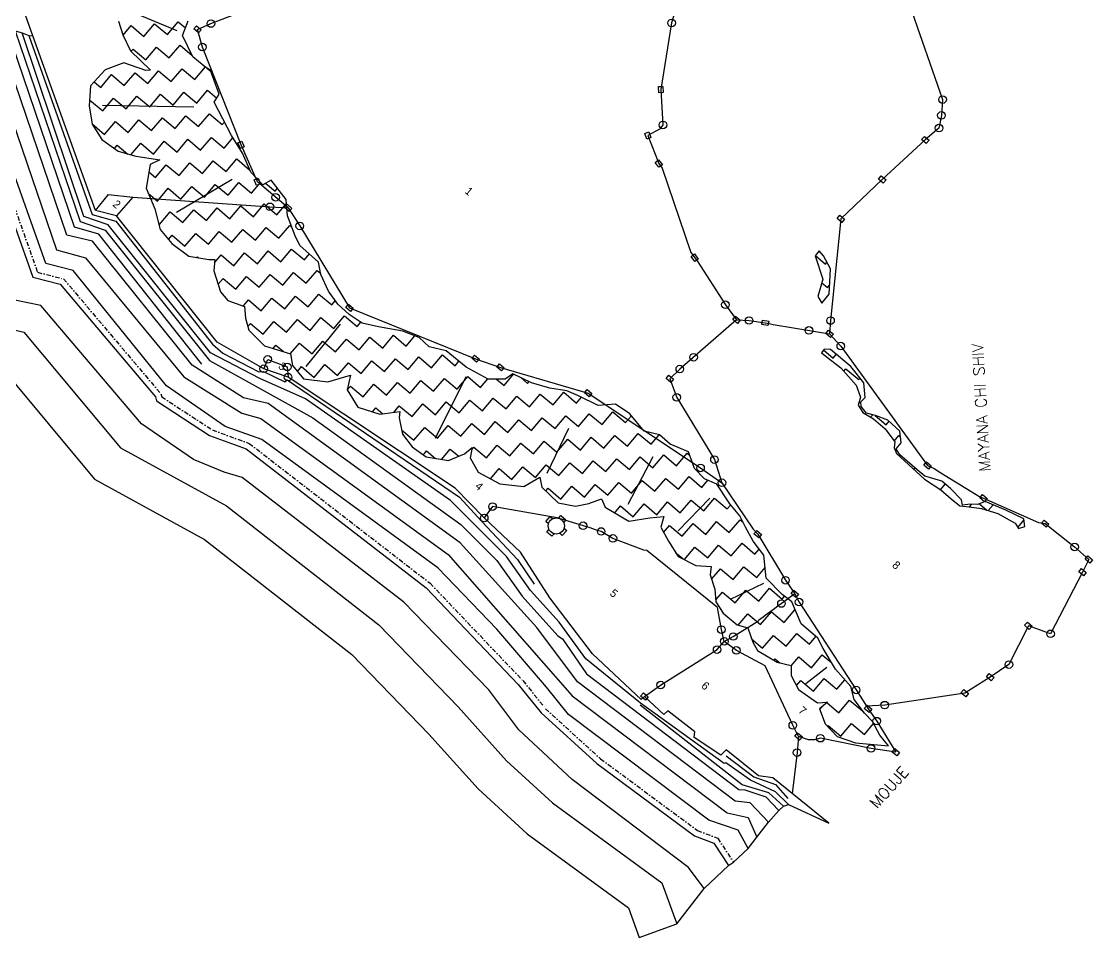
# Model space of a CAD drawing. Header units: metres. Extents: x 343167 to 344976, y 1761516 to 1763297.
# Drawn here: x 343777 to 344976, y 1761516 to 1762542 of the extents above; entities that cross this region are included whole.
import ezdxf

# ---------------------------------------------------------------- set-up
doc = ezdxf.new("R2010")
doc.units = ezdxf.units.M
doc.header["$MEASUREMENT"] = 0
doc.linetypes.add('DASHDOT', pattern=[1, 0.5, -0.25, 0, -0.25])
for name, color, linetype in [('LINE_WATER', 4, 'Continuous'), ('OFF', 1, 'Continuous'), ('OTHERS', 1, 'Continuous'), ('POLY_HATCH', 12, 'Continuous'), ('POLY_PARCEL', 6, 'Continuous'), ('POLY_WATER', 4, 'Continuous'), ('SYM_ARROW', 1, 'Continuous'), ('TEXT_MAPOUT', 7, 'Continuous'), ('TEXT_PARCEL', 7, 'Continuous'), ('V_BOUND_LINE', 7, 'Continuous'), ('V_BOUND_STREAM_LINE', 7, 'DASHDOT')]:
    doc.layers.add(name, color=color, linetype=linetype)
doc.styles.get("Standard").update_dxf_attribs({"font": 'simplex.shx'})
doc.styles.add('TEXT_MAP', font='')
doc.styles.get('TEXT_MAP').set_extended_font_data('Kruti Dev 050')

msp = doc.modelspace()

# ---------------------------------------------------------------- linework, layer by layer
for points in [[(343973.3, 1762536.8), (343978.6, 1762532.3), (343975.5, 1762528.7), (343970.2, 1762533.1)], [(344495.3, 1762468.9), (344495.7, 1762461.9), (344490.9, 1762461.7), (344490.5, 1762468.6)], [(344479.4, 1762418), (344481.9, 1762411.6), (344477.4, 1762409.8), (344474.9, 1762416.3)], [(344787.9, 1762412.9), (344793.2, 1762408.5), (344790.1, 1762404.8), (344784.8, 1762409.3)], [(344024, 1762407.6), (344026.8, 1762401.3), (344022.4, 1762399.3), (344019.6, 1762405.7)], [(344490.5, 1762386.7), (344494.7, 1762381.1), (344490.8, 1762378.3), (344486.7, 1762383.8)], [(344042.2, 1762366.2), (344044.9, 1762359.9), (344040.6, 1762357.9), (344037.8, 1762364.3)], [(344739.7, 1762368.7), (344745, 1762364.2), (344741.9, 1762360.6), (344736.6, 1762365.1)], [(344074.8, 1762336.9), (344080.1, 1762332.4), (344077, 1762328.7), (344071.7, 1762333.2)], [(344693.3, 1762324.7), (344698.6, 1762320.2), (344695.5, 1762316.6), (344690.2, 1762321.1)], [(344530.8, 1762281.4), (344534.8, 1762275.7), (344530.9, 1762273), (344526.9, 1762278.6)], [(344143.5, 1762225.1), (344148.8, 1762220.6), (344145.7, 1762216.9), (344140.4, 1762221.4)], [(344576.6, 1762211.7), (344581.9, 1762207.2), (344578.8, 1762203.6), (344573.5, 1762208)], [(344606.9, 1762207.2), (344613.7, 1762206), (344612.9, 1762201.3), (344606, 1762202.5)], [(344680.8, 1762196), (344686.1, 1762191.5), (344683, 1762187.9), (344677.7, 1762192.3)], [(344284.6, 1762168.2), (344289.9, 1762163.7), (344286.8, 1762160.1), (344281.5, 1762164.6)], [(344312.4, 1762158.5), (344317.7, 1762154), (344314.6, 1762150.4), (344309.3, 1762154.8)], [(344502, 1762145.8), (344507.3, 1762141.3), (344504.2, 1762137.6), (344498.9, 1762142.1)], [(344410.6, 1762129.7), (344415.9, 1762125.2), (344412.8, 1762121.5), (344407.5, 1762126)], [(344790.5, 1762048.7), (344795.7, 1762044.2), (344792.6, 1762040.5), (344787.4, 1762045)], [(344853, 1762012.2), (344858.3, 1762007.7), (344855.2, 1762004.1), (344849.9, 1762008.5)], [(344922.1, 1761983.6), (344927.4, 1761979.1), (344924.3, 1761975.5), (344919, 1761980)], [(344600.3, 1761971.8), (344605.6, 1761967.4), (344602.5, 1761963.7), (344597.2, 1761968.2)], [(344970.9, 1761943.6), (344976.2, 1761939.1), (344973.1, 1761935.5), (344967.8, 1761939.9)], [(344963.9, 1761929.5), (344969.1, 1761925), (344966, 1761921.3), (344960.8, 1761925.8)], [(344641.8, 1761905.2), (344647.1, 1761900.7), (344644, 1761897), (344638.7, 1761901.5)], [(344903.2, 1761869.5), (344908.5, 1761865), (344905.4, 1761861.3), (344900.1, 1761865.8)], [(344860.6, 1761811.9), (344865.9, 1761807.4), (344862.8, 1761803.7), (344857.5, 1761808.2)], [(344473.5, 1761790.2), (344478.8, 1761785.8), (344475.7, 1761782.1), (344470.4, 1761786.6)], [(344832, 1761793.9), (344837.3, 1761789.5), (344834.2, 1761785.8), (344828.9, 1761790.3)], [(344723.8, 1761776.5), (344729.1, 1761772), (344726, 1761768.4), (344720.7, 1761772.8)], [(344646.1, 1761745.4), (344651.4, 1761740.9), (344648.3, 1761737.2), (344643, 1761741.7)], [(344754.8, 1761727.8), (344760.1, 1761723.4), (344757, 1761719.7), (344751.7, 1761724.2)]]:
    msp.add_lwpolyline(points, close=True)
for points in [[(344367.3, 1761979.4), (344364.4, 1761981.9), (344369.2, 1761987.6), (344372.1, 1761985.1)], [(344378.4, 1761985.7), (344380.9, 1761988.6), (344386.6, 1761983.7), (344384.1, 1761980.8)], [(344373.5, 1761968.3), (344371, 1761965.4), (344365.3, 1761970.2), (344367.8, 1761973.1)], [(344384.6, 1761974.5), (344387.6, 1761972), (344382.7, 1761966.3), (344379.8, 1761968.8)]]:
    msp.add_lwpolyline(points)
for centre, radius in [((343989.5, 1762539.2), 4.24), ((344505, 1762539.8), 4.24), ((343979.9, 1762512.9), 4.24), ((344808.3, 1762454.1), 4.24), ((344807, 1762436.4), 4.24), ((344495.4, 1762425.7), 4.24), ((344804.3, 1762422.2), 4.24), ((344061.8, 1762344.8), 4.24), ((344055.5, 1762334.1), 4.24), ((344088.9, 1762312.7), 4.24), ((344565.2, 1762224.5), 4.24), ((344591.8, 1762206.9), 4.24), ((344682.9, 1762206.8), 4.24), ((344658.8, 1762195.8), 4.24), ((344694.4, 1762178.3), 4.24), ((344053, 1762163.4), 4.24), ((344529.6, 1762165.8), 4.24), ((344048.6, 1762152.9), 4.24), ((344074.9, 1762155), 4.24), ((344514.2, 1762152.5), 4.24), ((344075.8, 1762143.5), 4.24), ((344510.8, 1762120.8), 4.24), ((344553, 1762051.2), 4.24), ((344537.4, 1762041.9), 4.24), ((344561.4, 1762025.4), 4.24), ((344304.6, 1761998.6), 4.24), ((344295.3, 1761985.9), 4.24), ((344376, 1761977), 9.03), ((344405.9, 1761977.2), 4.24), ((344426.2, 1761970.8), 4.24), ((344439.4, 1761963.1), 4.24), ((344956.1, 1761953.5), 4.24), ((344632.5, 1761916.2), 4.24), ((344628, 1761890.2), 4.24), ((344647.7, 1761891.8), 4.24), ((344560.7, 1761861), 4.24), ((344564, 1761847.8), 4.24), ((344574.1, 1761853.3), 4.24), ((344929.2, 1761856.3), 4.24), ((344556, 1761838.7), 4.24), ((344577.6, 1761837.7), 4.24), ((344882.6, 1761821.9), 4.24), ((344492.7, 1761799), 4.24), ((344711.6, 1761793.5), 4.24), ((344743.5, 1761776.5), 4.24), ((344640.7, 1761753.9), 4.24), ((344734.6, 1761758.6), 4.24), ((344671.5, 1761739.5), 4.24), ((344728.3, 1761728), 4.24), ((344645.4, 1761723.4), 4.24)]:
    msp.add_circle(centre, radius)
at = {"layer": 'LINE_WATER'}
for p, q in [((343828, 1762302.5), (343748.4, 1762536.4)), ((343836.7, 1762311.5), (343760.9, 1762534)), ((343770.4, 1762530.9), (343843.1, 1762317.7)), ((343847.3, 1762323.3), (343778.2, 1762528.7)), ((343785.7, 1762525.8), (343856.4, 1762325.5)), ((343736.5, 1762520.2), (343816.6, 1762286.1)), ((343804.6, 1762270.6), (343720.7, 1762506.6)), ((343706.8, 1762489.9), (343790.3, 1762255.2)), ((343843.1, 1762317.7), (343871.2, 1762308.1)), ((343874.4, 1762314), (343847.3, 1762323.3)), ((343856.4, 1762325.5), (343883, 1762317.9)), ((343883, 1762317.9), (343991.2, 1762180.5)), ((343863.9, 1762303.6), (343836.7, 1762311.5)), ((343871.2, 1762308.1), (343987.8, 1762162.1)), ((343988.9, 1762170.9), (343874.4, 1762314)), ((343856.8, 1762295.5), (343828, 1762302.5)), ((343968.4, 1762156.8), (343856.8, 1762295.5)), ((343979.4, 1762158), (343863.9, 1762303.6)), ((343816.6, 1762286.1), (343849, 1762277.2)), ((343835.4, 1762262.9), (343804.6, 1762270.6)), ((343849, 1762277.2), (343959.2, 1762143.9)), ((343939.7, 1762133.8), (343835.4, 1762262.9)), ((343790.3, 1762255.2), (343820.8, 1762247.4)), ((343820.8, 1762247.4), (343927.3, 1762121.5)), ((343799.1, 1762223.6), (343769.9, 1762229.7)), ((343911.8, 1762091.3), (343799.1, 1762223.6)), ((343991.2, 1762180.5), (344002.8, 1762170.2)), ((343987.8, 1762162.1), (344103.4, 1762098.1)), ((344044.3, 1762142.1), (343988.9, 1762170.9)), ((344002.8, 1762170.2), (344043.1, 1762149.4)), ((344025.9, 1762120.5), (343968.4, 1762156.8)), ((344043.1, 1762149.4), (344048.3, 1762149.8)), ((344048.3, 1762149.8), (344072, 1762138.2)), ((343959.2, 1762143.9), (344024.1, 1762103.2)), ((344095.4, 1762119.2), (344044.3, 1762142.1)), ((344072, 1762138.2), (344074.9, 1762140.6)), ((344074.9, 1762140.6), (344267.5, 1762009.1)), ((344005.3, 1762088.4), (343939.7, 1762133.8)), ((343927.3, 1762121.5), (343928.6, 1762117.1)), ((343928.6, 1762117.1), (343988, 1762078.3)), ((344053.5, 1762114.2), (344025.9, 1762120.5)), ((344268.5, 1761958.2), (344053.5, 1762114.2)), ((344257.4, 1762005.6), (344095.4, 1762119.2)), ((344024.1, 1762103.2), (344045.4, 1762097.2)), ((343969.9, 1762051.5), (343911.8, 1762091.3)), ((344045.4, 1762097.2), (344255, 1761945)), ((344103.4, 1762098.1), (344269, 1761978.7)), ((343988, 1762078.3), (344029, 1762063.4)), ((344046.4, 1762073.8), (344005.3, 1762088.4)), ((344243.3, 1761930.3), (344046.4, 1762073.8)), ((344029, 1762063.4), (344230.4, 1761907.8)), ((344004.1, 1762037.3), (343969.9, 1762051.5)), ((344024.3, 1762031.2), (344004.1, 1762037.3)), ((344205.2, 1761891.7), (344024.3, 1762031.2)), ((344320.3, 1761943), (344257.4, 1762005.6)), ((344267.5, 1762009.1), (344292.6, 1761981.9)), ((344292.6, 1761981.9), (344332.5, 1761939.3)), ((344269, 1761978.7), (344309.6, 1761938.3)), ((344354.3, 1761863.3), (344268.5, 1761958.2)), ((344255, 1761945), (344393.8, 1761787)), ((344309.6, 1761938.3), (344337.9, 1761898.4)), ((344347.3, 1761904.7), (344320.3, 1761943)), ((344332.5, 1761939.3), (344351.4, 1761911.7)), ((344309.5, 1761861.5), (344243.3, 1761930.3)), ((344230.4, 1761907.8), (344333.4, 1761799.4)), ((344337.9, 1761898.4), (344377.7, 1761854.1)), ((344379.1, 1761869.5), (344347.3, 1761904.7)), ((344300.4, 1761793.5), (344205.2, 1761891.7)), ((344365.1, 1761796.6), (344309.5, 1761861.5)), ((344399.8, 1761802.7), (344354.3, 1761863.3)), ((344408.9, 1761828.4), (344379.1, 1761869.5)), ((344377.7, 1761854.1), (344383, 1761850.7)), ((344383, 1761850.7), (344409.8, 1761811.5)), ((344470.2, 1761778.6), (344408.9, 1761828.4)), ((344576.2, 1761668.9), (344399.8, 1761802.7)), ((344409.8, 1761811.5), (344580.3, 1761682)), ((344334.1, 1761748.8), (344300.4, 1761793.5)), ((344333.4, 1761799.4), (344359.1, 1761767.8)), ((344389.5, 1761765.9), (344365.1, 1761796.6)), ((344393.8, 1761787), (344567.3, 1761656)), ((344564, 1761711.2), (344470.2, 1761778.6)), ((344359.1, 1761767.8), (344421.3, 1761711.2)), ((344546.7, 1761647.8), (344389.5, 1761765.9)), ((344583.9, 1761687.3), (344469.8, 1761776.3)), ((344393.8, 1761693.4), (344334.1, 1761748.8)), ((344566.1, 1761719.7), (344597.1, 1761696.3)), ((344421.3, 1761711.2), (344530.7, 1761630.3)), ((344565.8, 1761712), (344564, 1761711.2)), ((344593.3, 1761692.5), (344565.8, 1761712)), ((344523.9, 1761594.8), (344393.8, 1761693.4)), ((344597.1, 1761696.3), (344621.3, 1761687.6)), ((344580.3, 1761682), (344587, 1761681.9)), ((344613.8, 1761678.5), (344583.9, 1761687.3)), ((344587, 1761681.9), (344610.6, 1761674)), ((344621.2, 1761679.3), (344593.3, 1761692.5)), ((344621.3, 1761687.6), (344635.2, 1761672)), ((344610.6, 1761674), (344625, 1761658.5)), ((344630.3, 1761663.4), (344613.8, 1761678.5)), ((344635.7, 1761665.3), (344621.2, 1761679.3)), ((344592.8, 1761667.1), (344576.2, 1761668.9)), ((344613.3, 1761645.7), (344592.8, 1761667.1)), ((344579.5, 1761636.6), (344546.7, 1761647.8)), ((344567.3, 1761656), (344590.6, 1761650.6)), ((344590.6, 1761650.6), (344600.6, 1761628.6)), ((344590.7, 1761616), (344579.5, 1761636.6)), ((344530.7, 1761630.3), (344552.2, 1761621.9)), ((344552.2, 1761621.9), (344568.8, 1761597.1)), ((344541.6, 1761571.4), (344523.9, 1761594.8))]:
    msp.add_line(p, q, dxfattribs=at)
at = {"layer": 'OFF'}
for p, q in [((343785.7, 1762525.8), (343790.3, 1762525.4)), ((344613.3, 1761645.7), (344625, 1761658.5)), ((344625, 1761658.5), (344630.3, 1761663.4)), ((344630.3, 1761663.4), (344635.7, 1761665.3)), ((344635.7, 1761665.3), (344681, 1761644.4)), ((344600.6, 1761628.6), (344613.3, 1761645.7)), ((344590.7, 1761616), (344600.6, 1761628.6)), ((344574.4, 1761600.8), (344590.7, 1761616)), ((344568.8, 1761597.1), (344574.4, 1761600.8)), ((344541.6, 1761571.4), (344568.8, 1761597.1)), ((344510.8, 1761531.6), (344541.6, 1761571.4)), ((344468.8, 1761516.4), (344510.8, 1761531.6))]:
    msp.add_line(p, q, dxfattribs=at)
at = {"layer": 'OTHERS'}
for p, q in [((343755.3, 1762153.8), (343859.3, 1762029.2)), ((343859.3, 1762029.2), (343982.2, 1761962)), ((343982.2, 1761962), (344147.3, 1761833)), ((344147.3, 1761833), (344233.3, 1761744.1)), ((344233.3, 1761744.1), (344288.7, 1761682.7)), ((344288.7, 1761682.7), (344343.5, 1761632.5)), ((344343.5, 1761632.5), (344456.8, 1761549.7)), ((344456.8, 1761549.7), (344468.8, 1761516.4))]:
    msp.add_line(p, q, dxfattribs=at)
at = {"layer": 'POLY_HATCH'}
for p, q in [((343886.1, 1762541.9), (343890.9, 1762526.4)), ((343957.6, 1762525.9), (343963.9, 1762542.2)), ((343890.9, 1762526.4), (343899.6, 1762508.8)), ((343969.3, 1762501.8), (343957.6, 1762525.9)), ((343899.6, 1762508.8), (343921.8, 1762487.1)), ((343981.9, 1762491.6), (343969.3, 1762501.8)), ((343871.2, 1762487.5), (343854.8, 1762469.3)), ((343892, 1762495.4), (343871.2, 1762487.5)), ((343916.7, 1762486.7), (343892, 1762495.4)), ((343921.8, 1762487.1), (343916.7, 1762486.7)), ((343989, 1762486.6), (343981.9, 1762491.6)), ((343998.8, 1762460.3), (343989, 1762486.6)), ((343854.8, 1762469.3), (343853.1, 1762447.2)), ((343993, 1762451.2), (343998.8, 1762460.3)), ((344012.4, 1762413.9), (343993, 1762451.2)), ((343853.1, 1762447.2), (343856.4, 1762426.5)), ((343856.4, 1762426.5), (343867.5, 1762409.6)), ((344024.8, 1762394), (344012.4, 1762413.9)), ((343867.5, 1762409.6), (343885.5, 1762396.2)), ((343885.5, 1762396.2), (343905.3, 1762390.7)), ((343905.3, 1762390.7), (343932.2, 1762386.8)), ((344034.2, 1762372.8), (344024.8, 1762394)), ((343921.4, 1762381.5), (343917, 1762355)), ((343932.2, 1762386.8), (343921.4, 1762381.5)), ((344047.7, 1762358.6), (344034.2, 1762372.8)), ((343917, 1762355), (343926.6, 1762331.8)), ((344057, 1762363.9), (344047.7, 1762358.6)), ((344073.6, 1762342.3), (344057, 1762363.9)), ((344075.1, 1762324), (344073.6, 1762342.3)), ((343926.6, 1762331.8), (343932.6, 1762308.8)), ((344083.6, 1762301.8), (344075.1, 1762324)), ((343932.6, 1762308.8), (343945.7, 1762293)), ((343945.7, 1762293), (343964.8, 1762278.7)), ((344088.8, 1762290.7), (344083.6, 1762301.8)), ((344109.8, 1762272), (344088.8, 1762290.7)), ((344670.3, 1762284.7), (344665.6, 1762279.3)), ((344675.1, 1762279.3), (344670.3, 1762284.7)), ((343964.8, 1762278.7), (343987, 1762275)), ((343987, 1762275), (343993.7, 1762275)), ((343993.7, 1762275), (343992.7, 1762262.3)), ((344112.4, 1762258.4), (344109.8, 1762272)), ((344665.6, 1762279.3), (344674.3, 1762253.2)), ((344682.8, 1762264.8), (344675.1, 1762279.3)), ((343992.7, 1762262.3), (344000.3, 1762238.9)), ((344121.2, 1762239.8), (344112.4, 1762258.4)), ((344681.5, 1762236.4), (344682.8, 1762264.8)), ((344674.3, 1762253.2), (344668.7, 1762233.9)), ((344000.3, 1762238.9), (344008.2, 1762229.4)), ((344131.6, 1762225.3), (344121.2, 1762239.8)), ((344668.7, 1762233.9), (344673, 1762226.3)), ((344673, 1762226.3), (344681.5, 1762236.4)), ((344008.2, 1762229.4), (344027.2, 1762222.7)), ((344027.2, 1762222.7), (344028.3, 1762209.6)), ((344144.3, 1762213.5), (344131.6, 1762225.3)), ((344028.3, 1762209.6), (344032, 1762196.1)), ((344158.9, 1762204), (344144.3, 1762213.5)), ((344177.1, 1762199.9), (344158.9, 1762204)), ((344204.1, 1762195), (344177.1, 1762199.9)), ((344032, 1762196.1), (344049.3, 1762178.6)), ((344222.6, 1762187.8), (344204.1, 1762195)), ((344233.7, 1762177.5), (344222.6, 1762187.8)), ((344049.3, 1762178.6), (344078.6, 1762169.7)), ((344252.7, 1762172.8), (344233.7, 1762177.5)), ((344275.2, 1762154.7), (344252.7, 1762172.8)), ((344675.8, 1762174.7), (344672.8, 1762170.9)), ((344682.7, 1762174.5), (344675.8, 1762174.7)), ((344705.8, 1762155.6), (344682.7, 1762174.5)), ((344078.6, 1762169.7), (344080.9, 1762156.4)), ((344672.8, 1762170.9), (344694.5, 1762153.9)), ((344080.9, 1762156.4), (344092.9, 1762141.6)), ((344299.8, 1762141.4), (344275.2, 1762154.7)), ((344694.5, 1762153.9), (344711.5, 1762134.6)), ((344720, 1762137.2), (344705.8, 1762155.6)), ((344092.9, 1762141.6), (344120.3, 1762138.2)), ((344120.3, 1762138.2), (344145.7, 1762145.9)), ((344145.7, 1762145.9), (344142, 1762129.2)), ((344318.7, 1762141.4), (344299.8, 1762141.4)), ((344327.4, 1762147.3), (344318.7, 1762141.4)), ((344348.2, 1762137.2), (344327.4, 1762147.3)), ((344368.6, 1762131.2), (344348.2, 1762137.2)), ((344721.7, 1762120.9), (344720, 1762137.2)), ((344142, 1762129.2), (344153.8, 1762109.8)), ((344387.7, 1762128.2), (344368.6, 1762131.2)), ((344401, 1762122.6), (344387.7, 1762128.2)), ((344711.5, 1762134.6), (344716.4, 1762121.2)), ((344422.9, 1762111.7), (344401, 1762122.6)), ((344442.1, 1762113.3), (344422.9, 1762111.7)), ((344458.4, 1762102.3), (344442.1, 1762113.3)), ((344716.4, 1762121.2), (344713.7, 1762112.1)), ((344716.8, 1762115.9), (344721.7, 1762120.9)), ((344717.2, 1762110.5), (344716.8, 1762115.9)), ((344153.8, 1762109.8), (344178.5, 1762102.1)), ((344178.5, 1762102.1), (344200.7, 1762104.9)), ((344200.7, 1762104.9), (344200.3, 1762097.8)), ((344474.3, 1762083.2), (344458.4, 1762102.3)), ((344713.7, 1762112.1), (344719, 1762104.1)), ((344723.2, 1762103.3), (344717.2, 1762110.5)), ((344719, 1762104.1), (344731.1, 1762096.7)), ((344733.3, 1762100.6), (344723.2, 1762103.3)), ((344200.3, 1762097.8), (344203.8, 1762079.7)), ((344731.1, 1762096.7), (344743.9, 1762085.8)), ((344747.1, 1762095.2), (344733.3, 1762100.6)), ((344760.4, 1762083.2), (344747.1, 1762095.2)), ((344203.8, 1762079.7), (344214.7, 1762065.7)), ((344491.5, 1762079), (344474.3, 1762083.2)), ((344503.6, 1762068.7), (344491.5, 1762079)), ((344743.9, 1762085.8), (344754.8, 1762071)), ((344761.9, 1762069.9), (344760.4, 1762083.2)), ((344214.7, 1762065.7), (344230.5, 1762054.3)), ((344524, 1762059.9), (344503.6, 1762068.7)), ((344754.8, 1762071), (344754.2, 1762064.4)), ((344756.3, 1762063.3), (344761.9, 1762069.9)), ((344230.5, 1762054.3), (344255.4, 1762050.2)), ((344255.4, 1762050.2), (344273.1, 1762057.8)), ((344273.1, 1762057.8), (344281.7, 1762064.6)), ((344281.7, 1762064.6), (344279.6, 1762053.2)), ((344279.6, 1762053.2), (344288.6, 1762037.1)), ((344530.6, 1762041.1), (344524, 1762059.9)), ((344754.2, 1762064.4), (344756.6, 1762058.1)), ((344760.4, 1762056.4), (344756.3, 1762063.3)), ((344756.6, 1762058.1), (344788.2, 1762029.2)), ((344779.8, 1762039.9), (344760.4, 1762056.4)), ((344541.8, 1762029.7), (344530.6, 1762041.1)), ((344288.6, 1762037.1), (344312.7, 1762024.2)), ((344339.5, 1762021.3), (344357.6, 1762031.5)), ((344357.6, 1762031.5), (344359.9, 1762020.4)), ((344555.6, 1762023.7), (344541.8, 1762029.7)), ((344788.4, 1762032.6), (344779.8, 1762039.9)), ((344788.2, 1762029.2), (344806.5, 1762017.3)), ((344793.6, 1762031.1), (344788.4, 1762032.6)), ((344807.3, 1762027.2), (344793.6, 1762031.1)), ((344312.7, 1762024.2), (344339.5, 1762021.3)), ((344359.9, 1762020.4), (344378.2, 1762003)), ((344570.2, 1762001.9), (344555.6, 1762023.7)), ((344806.5, 1762017.3), (344818, 1762007.5)), ((344817.2, 1762018.8), (344807.3, 1762027.2)), ((344829.4, 1762006.4), (344817.2, 1762018.8)), ((344412.5, 1762002.3), (344426.4, 1762007.5)), ((344426.4, 1762007.5), (344430.7, 1761998.1)), ((344818, 1762007.5), (344827.5, 1761999.4)), ((344830.7, 1762000.4), (344829.4, 1762006.4)), ((344378.2, 1762003), (344397.4, 1761999)), ((344397.4, 1761999), (344412.5, 1762002.3)), ((344430.7, 1761998.1), (344457.1, 1761982.4)), ((344581.5, 1761988.5), (344570.2, 1762001.9)), ((344827.5, 1761999.4), (344838, 1761998.4)), ((344839.4, 1762001.5), (344830.7, 1762000.4)), ((344838, 1761998.4), (344851.9, 1761996.5)), ((344847.5, 1762001), (344839.4, 1762001.5)), ((344856, 1762004.4), (344847.5, 1762001)), ((344851.9, 1761996.5), (344870, 1761991)), ((344879.1, 1761994.8), (344856, 1762004.4)), ((344899.1, 1761984.9), (344879.1, 1761994.8)), ((344457.1, 1761982.4), (344480.8, 1761985.9)), ((344480.8, 1761985.9), (344496.5, 1761987.7)), ((344496.5, 1761987.7), (344492.9, 1761975.7)), ((344587.7, 1761975.7), (344581.5, 1761988.5)), ((344870, 1761991), (344889.4, 1761980.3)), ((344900.2, 1761976.2), (344899.1, 1761984.9)), ((344492.9, 1761975.7), (344501.4, 1761960)), ((344596.2, 1761960.1), (344587.7, 1761975.7)), ((344889.4, 1761980.3), (344893.3, 1761974.1)), ((344893.3, 1761974.1), (344900.2, 1761976.2)), ((344501.4, 1761960), (344512.5, 1761943)), ((344608.2, 1761944.2), (344596.2, 1761960.1)), ((344512.5, 1761943), (344532.2, 1761932.9)), ((344532.2, 1761932.9), (344549.2, 1761931.7)), ((344610.9, 1761918.4), (344608.2, 1761944.2)), ((344549.2, 1761931.7), (344548.1, 1761922.3)), ((344548.1, 1761922.3), (344553.5, 1761906.4)), ((344628.7, 1761900.4), (344610.9, 1761918.4)), ((344553.5, 1761906.4), (344554.7, 1761892.2)), ((344639.6, 1761892.1), (344628.7, 1761900.4)), ((344554.7, 1761892.2), (344562.9, 1761879.5)), ((344649.9, 1761867.4), (344639.6, 1761892.1)), ((344562.9, 1761879.5), (344578.3, 1761866.5)), ((344578.3, 1761866.5), (344590.4, 1761862.9)), ((344590.4, 1761862.9), (344595.8, 1761847)), ((344668.6, 1761851.6), (344649.9, 1761867.4)), ((344674.7, 1761839.8), (344668.6, 1761851.6)), ((344595.8, 1761847), (344601.2, 1761837.7)), ((344601.2, 1761837.7), (344623.2, 1761824.7)), ((344688.3, 1761816.9), (344674.7, 1761839.8)), ((344623.2, 1761824.7), (344638.8, 1761820.9)), ((344638.8, 1761820.9), (344638.8, 1761809.6)), ((344705.8, 1761797.4), (344688.3, 1761816.9)), ((344638.8, 1761809.6), (344647.2, 1761794)), ((344647.2, 1761794), (344668.4, 1761778.9)), ((344709.5, 1761782.9), (344705.8, 1761797.4)), ((344668.4, 1761778.9), (344679.6, 1761779.8)), ((344679.6, 1761779.8), (344670.5, 1761772.4)), ((344721.1, 1761767.5), (344709.5, 1761782.9)), ((344670.5, 1761772.4), (344677, 1761755.6)), ((344730, 1761758), (344721.1, 1761767.5)), ((344677, 1761755.6), (344690.5, 1761741.3)), ((344737.9, 1761742.8), (344730, 1761758)), ((344690.5, 1761741.3), (344711, 1761734.3)), ((344747.6, 1761730.9), (344737.9, 1761742.8)), ((344711, 1761734.3), (344747.6, 1761730.9))]:
    msp.add_line(p, q, dxfattribs=at)
at = {"layer": 'POLY_HATCH', "linetype": 'Continuous'}
for p, q in [((343891.1, 1762526.2), (343900.1, 1762536.9)), ((343900.1, 1762536.9), (343914.4, 1762524.8)), ((343914.4, 1762524.8), (343926.4, 1762539)), ((343926.4, 1762539), (343940.7, 1762527)), ((343940.7, 1762527), (343952.8, 1762541.2)), ((343952.8, 1762541.2), (343960.9, 1762534.3)), ((343900.2, 1762508.1), (343902.3, 1762510.6)), ((343902.3, 1762510.6), (343916.6, 1762498.5)), ((343916.6, 1762498.5), (343928.6, 1762512.7)), ((343928.6, 1762512.7), (343942.9, 1762500.7)), ((343942.9, 1762500.7), (343954.9, 1762514.9)), ((343954.9, 1762514.9), (343968.6, 1762503.4)), ((343918.7, 1762472.2), (343930.8, 1762486.4)), ((343930.8, 1762486.4), (343945, 1762474.4)), ((343945, 1762474.4), (343957.1, 1762488.6)), ((343957.1, 1762488.6), (343971.4, 1762476.5)), ((343971.4, 1762476.5), (343983.3, 1762490.6)), ((343985, 1762489.4), (343989.3, 1762485.8)), ((343858.9, 1762473.9), (343866.1, 1762467.8)), ((343866.1, 1762467.8), (343878.2, 1762482.1)), ((343878.2, 1762482.1), (343892.4, 1762470)), ((343892.4, 1762470), (343904.5, 1762484.2)), ((343904.5, 1762484.2), (343918.7, 1762472.2)), ((343947.2, 1762448), (343959.3, 1762462.3)), ((343959.3, 1762462.3), (343973.5, 1762450.2)), ((343973.5, 1762450.2), (343985.6, 1762464.5)), ((343985.6, 1762464.5), (343995.9, 1762455.7)), ((343853.6, 1762453), (343854.1, 1762453.6)), ((343854.1, 1762453.6), (343868.3, 1762441.5)), ((343868.3, 1762441.5), (343880.4, 1762455.8)), ((343880.4, 1762455.8), (343894.6, 1762443.7)), ((343894.6, 1762443.7), (343906.7, 1762457.9)), ((343906.7, 1762457.9), (343920.9, 1762445.9)), ((343920.9, 1762445.9), (343933, 1762460.1)), ((343933, 1762460.1), (343947.2, 1762448)), ((343975.7, 1762423.9), (343987.8, 1762438.2)), ((343987.8, 1762438.2), (344002, 1762426.1)), ((343856.2, 1762427.3), (343870.5, 1762415.2)), ((343870.5, 1762415.2), (343882.5, 1762429.4)), ((343882.5, 1762429.4), (343896.8, 1762417.4)), ((343896.8, 1762417.4), (343908.9, 1762431.6)), ((343908.9, 1762431.6), (343923.1, 1762419.6)), ((343923.1, 1762419.6), (343935.2, 1762433.8)), ((343935.2, 1762433.8), (343949.4, 1762421.7)), ((343949.4, 1762421.7), (343961.5, 1762436)), ((343961.5, 1762436), (343975.7, 1762423.9)), ((344002, 1762426.1), (344004.5, 1762429)), ((343881.4, 1762399.2), (343884.7, 1762403.1)), ((343884.7, 1762403.1), (343896.5, 1762393.1)), ((343899.9, 1762392.2), (343911, 1762405.3)), ((343911, 1762405.3), (343925.3, 1762393.2)), ((343925.3, 1762393.2), (343937.3, 1762407.5)), ((343937.3, 1762407.5), (343951.6, 1762395.4)), ((343951.6, 1762395.4), (343963.6, 1762409.7)), ((343963.6, 1762409.7), (343977.9, 1762397.6)), ((343977.9, 1762397.6), (343990, 1762411.8)), ((343990, 1762411.8), (344004.2, 1762399.8)), ((344004.2, 1762399.8), (344014, 1762411.4)), ((343927.5, 1762366.9), (343939.5, 1762381.2)), ((343939.5, 1762381.2), (343953.8, 1762369.1)), ((343953.8, 1762369.1), (343965.8, 1762383.4)), ((343965.8, 1762383.4), (343980.1, 1762371.3)), ((343980.1, 1762371.3), (343992.1, 1762385.5)), ((343992.1, 1762385.5), (344006.4, 1762373.5)), ((344006.4, 1762373.5), (344018.4, 1762387.7)), ((344018.4, 1762387.7), (344032.7, 1762375.6)), ((343920.1, 1762373.2), (343927.5, 1762366.9)), ((344032.7, 1762375.6), (344032.9, 1762375.9)), ((343929.6, 1762340.6), (343941.7, 1762354.9)), ((343941.7, 1762354.9), (343955.9, 1762342.8)), ((343955.9, 1762342.8), (343968, 1762357)), ((343968, 1762357), (343982.2, 1762345)), ((343982.2, 1762345), (343994.3, 1762359.2)), ((343994.3, 1762359.2), (344008.6, 1762347.2)), ((344008.6, 1762347.2), (344020.6, 1762361.4)), ((344020.6, 1762361.4), (344034.9, 1762349.3)), ((344034.9, 1762349.3), (344045.1, 1762361.4)), ((344050.8, 1762360.3), (344061.2, 1762351.5)), ((344061.2, 1762351.5), (344064, 1762354.8)), ((343919.4, 1762349.3), (343929.6, 1762340.6)), ((343931.8, 1762314.3), (343943.9, 1762328.6)), ((343943.9, 1762328.6), (343958.1, 1762316.5)), ((343958.1, 1762316.5), (343970.2, 1762330.7)), ((343970.2, 1762330.7), (343984.4, 1762318.7)), ((343984.4, 1762318.7), (343996.5, 1762332.9)), ((343996.5, 1762332.9), (344010.7, 1762320.8)), ((344010.7, 1762320.8), (344022.8, 1762335.1)), ((344022.8, 1762335.1), (344037, 1762323)), ((344037, 1762323), (344049.1, 1762337.3)), ((344049.1, 1762337.3), (344063.4, 1762325.2)), ((344063.4, 1762325.2), (344074, 1762337.7)), ((343931, 1762315), (343931.8, 1762314.3)), ((343986.6, 1762292.4), (343998.7, 1762306.6)), ((343998.7, 1762306.6), (344012.9, 1762294.5)), ((344012.9, 1762294.5), (344025, 1762308.8)), ((344025, 1762308.8), (344039.2, 1762296.7)), ((344039.2, 1762296.7), (344051.3, 1762311)), ((344051.3, 1762311), (344065.5, 1762298.9)), ((344065.5, 1762298.9), (344077.6, 1762313.1)), ((344077.6, 1762313.1), (344080.1, 1762311.1)), ((343942, 1762297.5), (343946, 1762302.2)), ((343946, 1762302.2), (343960.3, 1762290.2)), ((343960.3, 1762290.2), (343972.4, 1762304.4)), ((343972.4, 1762304.4), (343986.6, 1762292.4)), ((344015.1, 1762268.2), (344027.2, 1762282.5)), ((344027.2, 1762282.5), (344041.4, 1762270.4)), ((344041.4, 1762270.4), (344053.5, 1762284.7)), ((344053.5, 1762284.7), (344067.7, 1762272.6)), ((344067.7, 1762272.6), (344079.8, 1762286.8)), ((344079.8, 1762286.8), (344094, 1762274.8)), ((344094, 1762274.8), (344099.5, 1762281.2)), ((343973.8, 1762277.2), (343974.5, 1762278.1)), ((343974.5, 1762278.1), (343976.1, 1762276.8)), ((343993.4, 1762271.5), (344000.8, 1762280.3)), ((344000.8, 1762280.3), (344015.1, 1762268.2)), ((344665.9, 1762279.6), (344677.2, 1762270.1)), ((344677.2, 1762270.1), (344678.9, 1762272.1)), ((344043.6, 1762244.1), (344055.6, 1762258.3)), ((344055.6, 1762258.3), (344069.9, 1762246.3)), ((344069.9, 1762246.3), (344082, 1762260.5)), ((344082, 1762260.5), (344096.2, 1762248.5)), ((344096.2, 1762248.5), (344108.3, 1762262.7)), ((344108.3, 1762262.7), (344112.3, 1762259.3)), ((343997.5, 1762247.5), (344003, 1762254)), ((344003, 1762254), (344017.3, 1762241.9)), ((344017.3, 1762241.9), (344029.3, 1762256.2)), ((344029.3, 1762256.2), (344043.6, 1762244.1)), ((344673.1, 1762249), (344679.4, 1762243.7)), ((344679.4, 1762243.7), (344682, 1762246.8)), ((344072.1, 1762220), (344084.1, 1762234.2)), ((344084.1, 1762234.2), (344098.4, 1762222.1)), ((344098.4, 1762222.1), (344110.4, 1762236.4)), ((344110.4, 1762236.4), (344124.7, 1762224.3)), ((344025.9, 1762223.2), (344031.5, 1762229.9)), ((344031.5, 1762229.9), (344045.8, 1762217.8)), ((344045.8, 1762217.8), (344057.8, 1762232)), ((344057.8, 1762232), (344072.1, 1762220)), ((344124.7, 1762224.3), (344128.8, 1762229.1)), ((344100.6, 1762195.8), (344112.6, 1762210.1)), ((344112.6, 1762210.1), (344126.9, 1762198)), ((344126.9, 1762198), (344138.9, 1762212.3)), ((344138.9, 1762212.3), (344153.2, 1762200.2)), ((344030.8, 1762200.2), (344033.7, 1762203.5)), ((344033.7, 1762203.5), (344047.9, 1762191.5)), ((344047.9, 1762191.5), (344060, 1762205.7)), ((344060, 1762205.7), (344074.2, 1762193.7)), ((344074.2, 1762193.7), (344086.3, 1762207.9)), ((344086.3, 1762207.9), (344100.6, 1762195.8)), ((344153.2, 1762200.2), (344157.3, 1762205.1)), ((344129, 1762171.7), (344141.1, 1762185.9)), ((344141.1, 1762185.9), (344155.4, 1762173.9)), ((344155.4, 1762173.9), (344167.4, 1762188.1)), ((344167.4, 1762188.1), (344181.7, 1762176.1)), ((344181.7, 1762176.1), (344193.7, 1762190.3)), ((344193.7, 1762190.3), (344208, 1762178.2)), ((344208, 1762178.2), (344217.7, 1762189.7)), ((344059, 1762175.6), (344062.2, 1762179.4)), ((344062.2, 1762179.4), (344070.8, 1762172.1)), ((344078.5, 1762169.8), (344088.5, 1762181.6)), ((344088.5, 1762181.6), (344102.7, 1762169.5)), ((344102.7, 1762169.5), (344114.8, 1762183.8)), ((344114.8, 1762183.8), (344129, 1762171.7)), ((344675.2, 1762173.9), (344685.9, 1762164.8)), ((344157.5, 1762147.6), (344169.6, 1762161.8)), ((344169.6, 1762161.8), (344183.8, 1762149.7)), ((344183.8, 1762149.7), (344195.9, 1762164)), ((344195.9, 1762164), (344210.2, 1762151.9)), ((344210.2, 1762151.9), (344222.2, 1762166.2)), ((344222.2, 1762166.2), (344236.5, 1762154.1)), ((344236.5, 1762154.1), (344248.5, 1762168.3)), ((344248.5, 1762168.3), (344262.8, 1762156.3)), ((344262.8, 1762156.3), (344267, 1762161.3)), ((344685.9, 1762164.8), (344689.4, 1762169)), ((344086.2, 1762149.9), (344090.7, 1762155.3)), ((344090.7, 1762155.3), (344104.9, 1762143.2)), ((344104.9, 1762143.2), (344117, 1762157.5)), ((344117, 1762157.5), (344131.2, 1762145.4)), ((344131.2, 1762145.4), (344143.3, 1762159.6)), ((344143.3, 1762159.6), (344157.5, 1762147.6)), ((344697.9, 1762150.1), (344700.2, 1762152.7)), ((344700.2, 1762152.7), (344714.4, 1762140.7)), ((344186, 1762123.4), (344198.1, 1762137.7)), ((344198.1, 1762137.7), (344212.3, 1762125.6)), ((344212.3, 1762125.6), (344224.4, 1762139.9)), ((344224.4, 1762139.9), (344238.6, 1762127.8)), ((344238.6, 1762127.8), (344250.7, 1762142)), ((344250.7, 1762142), (344265, 1762130)), ((344265, 1762130), (344277, 1762144.2)), ((344277, 1762144.2), (344291.3, 1762132.1)), ((344291.3, 1762132.1), (344299.3, 1762141.7)), ((344309.2, 1762141.4), (344317.6, 1762134.3)), ((344317.6, 1762134.3), (344328.2, 1762146.9)), ((344336.2, 1762143), (344343.9, 1762136.5)), ((344343.9, 1762136.5), (344345.6, 1762138.5)), ((344714.4, 1762140.7), (344715.9, 1762142.5)), ((344142, 1762129.2), (344145.5, 1762133.3)), ((344145.5, 1762133.3), (344159.7, 1762121.3)), ((344159.7, 1762121.3), (344171.8, 1762135.5)), ((344171.8, 1762135.5), (344186, 1762123.4)), ((344372.4, 1762112.4), (344384.4, 1762126.6)), ((344384.4, 1762126.6), (344398.7, 1762114.5)), ((344214.5, 1762099.3), (344226.6, 1762113.5)), ((344226.6, 1762113.5), (344240.8, 1762101.5)), ((344240.8, 1762101.5), (344252.9, 1762115.7)), ((344252.9, 1762115.7), (344267.1, 1762103.7)), ((344267.1, 1762103.7), (344279.2, 1762117.9)), ((344279.2, 1762117.9), (344293.4, 1762105.8)), ((344293.4, 1762105.8), (344305.5, 1762120.1)), ((344305.5, 1762120.1), (344319.8, 1762108)), ((344319.8, 1762108), (344331.8, 1762122.3)), ((344331.8, 1762122.3), (344346.1, 1762110.2)), ((344346.1, 1762110.2), (344358.1, 1762124.4)), ((344358.1, 1762124.4), (344372.4, 1762112.4)), ((344398.7, 1762114.5), (344404.2, 1762121)), ((344714.8, 1762115.8), (344716.6, 1762114.4)), ((344716.6, 1762114.4), (344716.9, 1762114.7)), ((344170.1, 1762104.7), (344174, 1762109.2)), ((344174, 1762109.2), (344181.8, 1762102.5)), ((344194.1, 1762104.1), (344200.3, 1762111.4)), ((344200.3, 1762111.4), (344214.5, 1762099.3)), ((344400.9, 1762088.2), (344412.9, 1762102.5)), ((344412.9, 1762102.5), (344427.2, 1762090.4)), ((344427.2, 1762090.4), (344439.2, 1762104.7)), ((344439.2, 1762104.7), (344453.5, 1762092.6)), ((344727.8, 1762098.7), (344730.1, 1762101.4)), ((344732.7, 1762100.7), (344745.1, 1762090.2)), ((344243, 1762075.2), (344255.1, 1762089.4)), ((344255.1, 1762089.4), (344269.3, 1762077.3)), ((344269.3, 1762077.3), (344281.4, 1762091.6)), ((344281.4, 1762091.6), (344295.6, 1762079.5)), ((344295.6, 1762079.5), (344307.7, 1762093.8)), ((344307.7, 1762093.8), (344321.9, 1762081.7)), ((344321.9, 1762081.7), (344334, 1762095.9)), ((344334, 1762095.9), (344348.2, 1762083.9)), ((344348.2, 1762083.9), (344360.3, 1762098.1)), ((344360.3, 1762098.1), (344374.6, 1762086.1)), ((344374.6, 1762086.1), (344386.6, 1762100.3)), ((344386.6, 1762100.3), (344400.9, 1762088.2)), ((344453.5, 1762092.6), (344460, 1762100.3)), ((344745.1, 1762090.2), (344748.4, 1762094.1)), ((344202.9, 1762084.7), (344216.7, 1762073)), ((344216.7, 1762073), (344228.8, 1762087.2)), ((344228.8, 1762087.2), (344243, 1762075.2)), ((344429.3, 1762064.1), (344441.4, 1762078.3)), ((344441.4, 1762078.3), (344455.7, 1762066.3)), ((344455.7, 1762066.3), (344467.7, 1762080.5)), ((344467.7, 1762080.5), (344482, 1762068.5)), ((344482, 1762068.5), (344491, 1762079.1)), ((344754.1, 1762072), (344759.3, 1762078.2)), ((344759.3, 1762078.2), (344761.2, 1762076.6)), ((344281.4, 1762062.7), (344283.6, 1762065.3)), ((344283.6, 1762065.3), (344297.8, 1762053.2)), ((344297.8, 1762053.2), (344309.9, 1762067.5)), ((344309.9, 1762067.5), (344324.1, 1762055.4)), ((344324.1, 1762055.4), (344336.2, 1762069.6)), ((344336.2, 1762069.6), (344350.4, 1762057.6)), ((344350.4, 1762057.6), (344362.5, 1762071.8)), ((344362.5, 1762071.8), (344376.7, 1762059.7)), ((344376.7, 1762059.7), (344388.8, 1762074)), ((344388.8, 1762074), (344403, 1762061.9)), ((344403, 1762061.9), (344415.1, 1762076.2)), ((344415.1, 1762076.2), (344429.3, 1762064.1)), ((344227.3, 1762056.6), (344230.9, 1762060.9)), ((344230.9, 1762060.9), (344240.8, 1762052.6)), ((344247.4, 1762051.5), (344257.2, 1762063.1)), ((344257.2, 1762063.1), (344266.8, 1762055)), ((344457.8, 1762040), (344469.9, 1762054.2)), ((344469.9, 1762054.2), (344484.1, 1762042.1)), ((344484.1, 1762042.1), (344496.2, 1762056.4)), ((344496.2, 1762056.4), (344510.5, 1762044.3)), ((344510.5, 1762044.3), (344522.5, 1762058.6)), ((344522.5, 1762058.6), (344525.2, 1762056.3)), ((344302.4, 1762029.7), (344312, 1762041.1)), ((344312, 1762041.1), (344326.3, 1762029.1)), ((344326.3, 1762029.1), (344338.4, 1762043.3)), ((344338.4, 1762043.3), (344352.6, 1762031.3)), ((344352.6, 1762031.3), (344364.7, 1762045.5)), ((344364.7, 1762045.5), (344378.9, 1762033.4)), ((344378.9, 1762033.4), (344391, 1762047.7)), ((344391, 1762047.7), (344405.2, 1762035.6)), ((344405.2, 1762035.6), (344417.3, 1762049.9)), ((344417.3, 1762049.9), (344431.5, 1762037.8)), ((344431.5, 1762037.8), (344443.6, 1762052)), ((344443.6, 1762052), (344457.8, 1762040)), ((344776.1, 1762040.2), (344777.5, 1762041.9)), ((344486.3, 1762015.8), (344498.4, 1762030.1)), ((344498.4, 1762030.1), (344512.6, 1762018)), ((344512.6, 1762018), (344524.7, 1762032.3)), ((344524.7, 1762032.3), (344538.9, 1762020.2)), ((344364.3, 1762016.2), (344366.8, 1762019.2)), ((344366.8, 1762019.2), (344381.1, 1762007.1)), ((344381.1, 1762007.1), (344393.2, 1762021.4)), ((344393.2, 1762021.4), (344407.4, 1762009.3)), ((344407.4, 1762009.3), (344419.5, 1762023.5)), ((344419.5, 1762023.5), (344433.7, 1762011.5)), ((344433.7, 1762011.5), (344445.8, 1762025.7)), ((344445.8, 1762025.7), (344460, 1762013.7)), ((344460, 1762013.7), (344472.1, 1762027.9)), ((344472.1, 1762027.9), (344486.3, 1762015.8)), ((344538.9, 1762020.2), (344545.6, 1762028.1)), ((344805.9, 1762017.6), (344811.2, 1762023.9)), ((344514.8, 1761991.7), (344526.9, 1762005.9)), ((344526.9, 1762005.9), (344541.1, 1761993.9)), ((344541.1, 1761993.9), (344553.2, 1762008.1)), ((344553.2, 1762008.1), (344567.4, 1761996.1)), ((344441.4, 1761991.7), (344447.9, 1761999.4)), ((344447.9, 1761999.4), (344462.2, 1761987.3)), ((344462.2, 1761987.3), (344474.3, 1762001.6)), ((344474.3, 1762001.6), (344488.5, 1761989.5)), ((344488.5, 1761989.5), (344500.6, 1762003.8)), ((344500.6, 1762003.8), (344514.8, 1761991.7)), ((344567.4, 1761996.1), (344571.3, 1762000.6)), ((344838.5, 1761998.3), (344841.1, 1762001.4)), ((344849.5, 1762001.8), (344857.9, 1761994.7)), ((344859.4, 1761994.2), (344864.9, 1762000.7)), ((344543.3, 1761967.6), (344555.4, 1761981.8)), ((344555.4, 1761981.8), (344569.6, 1761969.7)), ((344569.6, 1761969.7), (344581.7, 1761984)), ((344581.7, 1761984), (344585.1, 1761981.1)), ((344892.5, 1761975.4), (344899.3, 1761983.5)), ((344496.1, 1761969.7), (344502.7, 1761977.5)), ((344502.7, 1761977.5), (344517, 1761965.4)), ((344517, 1761965.4), (344529.1, 1761979.6)), ((344529.1, 1761979.6), (344543.3, 1761967.6)), ((344571.8, 1761943.4), (344583.9, 1761957.7)), ((344583.9, 1761957.7), (344598.1, 1761945.6)), ((344509.9, 1761946.9), (344517.6, 1761940.4)), ((344519.5, 1761939.4), (344531.2, 1761953.3)), ((344531.2, 1761953.3), (344545.5, 1761941.3)), ((344545.5, 1761941.3), (344557.5, 1761955.5)), ((344557.5, 1761955.5), (344571.8, 1761943.4)), ((344598.1, 1761945.6), (344602.9, 1761951.2)), ((344549.8, 1761917.4), (344559.7, 1761929.2)), ((344559.7, 1761929.2), (344574, 1761917.1)), ((344574, 1761917.1), (344586, 1761931.4)), ((344586, 1761931.4), (344600.3, 1761919.3)), ((344600.3, 1761919.3), (344609.6, 1761930.4)), ((344554.6, 1761894.2), (344561.9, 1761902.9)), ((344561.9, 1761902.9), (344576.1, 1761890.8)), ((344576.1, 1761890.8), (344588.2, 1761905.1)), ((344588.2, 1761905.1), (344602.5, 1761893)), ((344602.5, 1761893), (344614.5, 1761907.2)), ((344614.5, 1761907.2), (344628.8, 1761895.2)), ((344628.8, 1761895.2), (344631.5, 1761898.4)), ((344579.7, 1761866.1), (344590.4, 1761878.8)), ((344590.4, 1761878.8), (344604.6, 1761866.7)), ((344604.6, 1761866.7), (344616.7, 1761880.9)), ((344616.7, 1761880.9), (344630.9, 1761868.9)), ((344630.9, 1761868.9), (344643, 1761883.1)), ((344643, 1761883.1), (344643.6, 1761882.6)), ((344594.5, 1761850.8), (344606.8, 1761840.4)), ((344606.8, 1761840.4), (344618.9, 1761854.6)), ((344618.9, 1761854.6), (344633.1, 1761842.6)), ((344633.1, 1761842.6), (344645.2, 1761856.8)), ((344645.2, 1761856.8), (344659.4, 1761844.7)), ((344659.4, 1761844.7), (344666.6, 1761853.2)), ((344619.7, 1761826.8), (344621.1, 1761828.3)), ((344621.1, 1761828.3), (344626.1, 1761824)), ((344638.8, 1761820.4), (344647.4, 1761830.5)), ((344647.4, 1761830.5), (344661.6, 1761818.4)), ((344661.6, 1761818.4), (344673.7, 1761832.7)), ((344673.7, 1761832.7), (344684.3, 1761823.7)), ((344644.8, 1761798.5), (344649.5, 1761804.2)), ((344649.5, 1761804.2), (344663.8, 1761792.1)), ((344663.8, 1761792.1), (344675.9, 1761806.4)), ((344675.9, 1761806.4), (344690.1, 1761794.3)), ((344690.1, 1761794.3), (344699.1, 1761804.9)), ((344677.7, 1761779.6), (344678, 1761780)), ((344678, 1761780), (344678.4, 1761779.7)), ((344678.9, 1761779.3), (344692.3, 1761768)), ((344692.3, 1761768), (344704.3, 1761782.2)), ((344704.3, 1761782.2), (344718.6, 1761770.2)), ((344670.8, 1761771.5), (344673.9, 1761775.2)), ((344718.6, 1761770.2), (344718.8, 1761770.5)), ((344679.5, 1761752.9), (344680.2, 1761753.7)), ((344680.2, 1761753.7), (344694.5, 1761741.7)), ((344694.5, 1761741.7), (344706.5, 1761755.9)), ((344706.5, 1761755.9), (344720.8, 1761743.8)), ((344720.8, 1761743.8), (344731.1, 1761756))]:
    msp.add_line(p, q, dxfattribs=at)
at = {"layer": 'POLY_PARCEL'}
for p, q in [((343989.5, 1762539.2), (344076, 1762572.6)), ((343790.3, 1762525.4), (343782.1, 1762548.5)), ((344509.7, 1762555.1), (344505, 1762539.8)), ((343974.4, 1762532.7), (343989.5, 1762539.2)), ((343979.9, 1762512.9), (343974.4, 1762532.7)), ((344505, 1762539.8), (344493.1, 1762465.3)), ((344023.2, 1762403.5), (343979.9, 1762512.9)), ((344493.1, 1762465.3), (344493.1, 1762465.3)), ((344493.1, 1762465.3), (344495.4, 1762425.7)), ((344495.4, 1762425.7), (344492.3, 1762421.3)), ((344492.3, 1762421.3), (344478.4, 1762413.9)), ((344478.4, 1762413.9), (344490.7, 1762382.5)), ((344041.4, 1762362.1), (344023.2, 1762403.5)), ((344490.7, 1762382.5), (344494.6, 1762377.3)), ((344494.6, 1762377.3), (344526.5, 1762282.8)), ((344075.9, 1762332.8), (344041.4, 1762362.1)), ((343860.3, 1762329.8), (343875, 1762347.9)), ((343875, 1762347.9), (343902.1, 1762344.8)), ((343902.1, 1762344.8), (343883.7, 1762324.1)), ((343902.1, 1762344.8), (344055.5, 1762334.1)), ((344055.5, 1762334.1), (344075.9, 1762332.8)), ((344075.9, 1762332.8), (344088.9, 1762312.7)), ((344088.9, 1762312.7), (344144.6, 1762221)), ((344526.5, 1762282.8), (344533.5, 1762273.7)), ((344533.5, 1762273.7), (344565.2, 1762224.5)), ((344144.6, 1762221), (344285.7, 1762164.1)), ((344565.2, 1762224.5), (344577.7, 1762207.6)), ((344577.7, 1762207.6), (344514.2, 1762152.5)), ((344577.7, 1762207.6), (344591.8, 1762206.9)), ((344591.8, 1762206.9), (344609.9, 1762204.2)), ((344048.6, 1762152.9), (344053, 1762163.4)), ((344053, 1762163.4), (344074.9, 1762155)), ((344285.7, 1762164.1), (344313.5, 1762154.4)), ((344074.9, 1762155), (344075.8, 1762143.5)), ((344313.5, 1762154.4), (344411.7, 1762125.6)), ((344514.2, 1762152.5), (344503.1, 1762141.7)), ((344503.1, 1762141.7), (344510.8, 1762120.8)), ((344411.7, 1762125.6), (344537.4, 1762041.9)), ((344510.8, 1762120.8), (344553, 1762051.2)), ((344537.4, 1762041.9), (344561.4, 1762025.4)), ((344553, 1762051.2), (344561.4, 1762025.4)), ((344561.4, 1762025.4), (344596.2, 1761973.3)), ((344304.6, 1761998.6), (344295.3, 1761985.9)), ((344376.8, 1761986.1), (344304.6, 1761998.6)), ((344439.4, 1761963.1), (344426.2, 1761970.8)), ((344596.2, 1761973.3), (344601.4, 1761967.8)), ((344474.1, 1761949.8), (344439.4, 1761963.1)), ((344601.4, 1761967.8), (344632.5, 1761916.2)), ((344477.3, 1761949.6), (344474.1, 1761949.8)), ((344556.4, 1761885.6), (344477.3, 1761949.6)), ((344632.5, 1761916.2), (344642.9, 1761901.1)), ((344642.9, 1761901.1), (344647.7, 1761891.8)), ((344560.7, 1761861), (344556.4, 1761885.6)), ((344647.7, 1761891.8), (344711.6, 1761793.5)), ((344564, 1761847.8), (344560.7, 1761861)), ((344574.1, 1761853.3), (344602.3, 1761871)), ((344564, 1761847.8), (344574.1, 1761853.3)), ((344492.7, 1761799), (344556, 1761838.7)), ((344556, 1761838.7), (344564, 1761847.8)), ((344577.6, 1761837.7), (344564, 1761847.8)), ((344609.8, 1761820.4), (344577.6, 1761837.7)), ((344640.7, 1761753.9), (344609.8, 1761820.4)), ((344474.6, 1761786.2), (344492.7, 1761799)), ((344711.6, 1761793.5), (344723.1, 1761775.3)), ((344647.2, 1761741.3), (344640.7, 1761753.9))]:
    msp.add_line(p, q, dxfattribs=at)
for centre, radius, start, end in [((346018.6, 1770252), 8170.2, 260.07095, 260.58366), ((343305.8, 1758452.3), 3692.6, 72.3368, 73.1402), ((346668.4, 1759128.2), 3433.9, 126.1461, 126.9889)]:
    msp.add_arc(centre, radius, start, end, dxfattribs=at)
at = {"layer": 'POLY_WATER'}
for p, q in [((343770.4, 1762530.9), (343778.2, 1762528.7)), ((343778.2, 1762528.7), (343785.7, 1762525.8)), ((343860.3, 1762329.8), (343790.3, 1762525.4)), ((343883.7, 1762324.1), (343860.3, 1762329.8)), ((343996.4, 1762182.7), (343883.7, 1762324.1)), ((343740, 1762203.5), (343780.2, 1762193.7)), ((343780.2, 1762193.7), (343888.2, 1762064.3)), ((344048.6, 1762152.9), (343996.4, 1762182.7)), ((344075.8, 1762143.5), (344048.6, 1762152.9)), ((344262.7, 1762019.2), (344075.8, 1762143.5)), ((343888.2, 1762064.3), (344006.8, 1761999.4)), ((344295.3, 1761985.9), (344262.7, 1762019.2)), ((344006.8, 1761999.4), (344177.2, 1761866.3)), ((344336, 1761947.6), (344295.3, 1761985.9)), ((344368.9, 1761896.4), (344336, 1761947.6)), ((344416.5, 1761834), (344368.9, 1761896.4)), ((344177.2, 1761866.3), (344266, 1761774.6)), ((344470.8, 1761782.7), (344416.5, 1761834)), ((344474.6, 1761786.2), (344470.8, 1761782.7)), ((344496.3, 1761766), (344474.6, 1761786.2)), ((344266, 1761774.6), (344320.4, 1761714.2)), ((344500.7, 1761770.2), (344496.3, 1761766)), ((344530.9, 1761746.5), (344500.7, 1761770.2)), ((344530.3, 1761740.3), (344530.9, 1761746.5)), ((344560, 1761720.4), (344530.3, 1761740.3)), ((344566.1, 1761726.6), (344560, 1761720.4)), ((344602.2, 1761697.5), (344566.1, 1761726.6)), ((344320.4, 1761714.2), (344371.8, 1761667.1)), ((344618.2, 1761695.2), (344602.2, 1761697.5)), ((344681, 1761644.4), (344618.2, 1761695.2)), ((344371.8, 1761667.1), (344494.2, 1761577.7)), ((344494.2, 1761577.7), (344510.8, 1761531.6))]:
    msp.add_line(p, q, dxfattribs=at)
at = {"layer": 'SYM_ARROW'}
for points in [[(343898.2, 1762553.3), (343951.2, 1762531.4)], [(343868.2, 1762447.8), (343970.3, 1762445.8)], [(343950.8, 1762328.2), (344013.4, 1762365.2)], [(344096.2, 1762155.4), (344134.5, 1762202.7)], [(344240.7, 1762075.4), (344275.2, 1762144.4)], [(344365.6, 1762035.9), (344390.1, 1762086.6)], [(344456.5, 1762001.2), (344484.4, 1762054.7)], [(344512.4, 1761971.4), (344548, 1762008.1)], [(344571.1, 1761895), (344608.3, 1761912.9)], [(344655.1, 1761800.8), (344678.9, 1761819.1)]]:
    msp.add_lwpolyline(points, dxfattribs=at)
for points in [[(343868.2, 1762447.8), (343868, 1762447.8), (343868.2, 1762447.9)], [(343950.9, 1762328.2), (343950.7, 1762328.1), (343950.8, 1762328.2)], [(344096.3, 1762155.4), (344096.1, 1762155.2), (344096.2, 1762155.4)], [(344240.7, 1762075.4), (344240.6, 1762075.3), (344240.7, 1762075.4)], [(344365.6, 1762035.9), (344365.5, 1762035.7), (344365.5, 1762035.9)], [(344456.6, 1762001.2), (344456.4, 1762001.1), (344456.5, 1762001.2)], [(344512.4, 1761971.4), (344512.2, 1761971.3), (344512.3, 1761971.4)], [(344571.1, 1761894.9), (344570.9, 1761894.9), (344571.1, 1761895)], [(344655.1, 1761800.8), (344655, 1761800.7), (344655.1, 1761800.8)]]:
    msp.add_solid(points, dxfattribs=at)
at = {"layer": 'V_BOUND_LINE'}
for p, q in [((344771.2, 1762560.1), (344808.3, 1762454.1)), ((344808.3, 1762454.1), (344807, 1762436.4)), ((344807, 1762436.4), (344804.3, 1762422.2)), ((344804.3, 1762422.2), (344789, 1762408.9)), ((344789, 1762408.9), (344740.8, 1762364.6)), ((344740.8, 1762364.6), (344694.4, 1762320.6)), ((344694.4, 1762320.6), (344682.9, 1762206.8)), ((344682.9, 1762206.8), (344681.9, 1762191.9)), ((344681.9, 1762191.9), (344694.4, 1762178.3)), ((344694.4, 1762178.3), (344791.5, 1762044.6)), ((344791.5, 1762044.6), (344798.9, 1762041.1)), ((344798.9, 1762041.1), (344806.2, 1762036.6)), ((344806.2, 1762036.6), (344850.6, 1762009.3)), ((344850.6, 1762009.3), (344854.1, 1762008.1)), ((344854.1, 1762008.1), (344915.8, 1761980.9)), ((344915.8, 1761980.9), (344923.2, 1761979.6)), ((344923.2, 1761979.6), (344956.1, 1761953.5)), ((344956.1, 1761953.5), (344972, 1761939.5)), ((344972, 1761939.5), (344964.9, 1761925.4)), ((344964.9, 1761925.4), (344929.2, 1761856.3)), ((344904.3, 1761865.4), (344882.6, 1761821.9)), ((344929.2, 1761856.3), (344904.3, 1761865.4)), ((344882.6, 1761821.9), (344861.7, 1761807.8)), ((344861.7, 1761807.8), (344833.1, 1761789.9)), ((344833.1, 1761789.9), (344743.5, 1761776.5)), ((344743.5, 1761776.5), (344723.1, 1761775.3)), ((344723.1, 1761775.3), (344724.9, 1761772.4)), ((344724.9, 1761772.4), (344734.6, 1761758.6)), ((344734.6, 1761758.6), (344755.9, 1761723.8)), ((344647.2, 1761741.3), (344645.4, 1761723.4)), ((344658.2, 1761737.6), (344647.2, 1761741.3)), ((344665, 1761737.5), (344658.2, 1761737.6)), ((344671.5, 1761739.5), (344665, 1761737.5)), ((344728.3, 1761728), (344671.5, 1761739.5)), ((344645.4, 1761723.4), (344640, 1761677.6)), ((344755.9, 1761723.8), (344728.3, 1761728))]:
    msp.add_line(p, q, dxfattribs=at)
at = {"layer": 'V_BOUND_STREAM_LINE', "ltscale": 10}
for p, q in [((343712.2, 1762494.9), (343795.5, 1762260.9)), ((343795.5, 1762260.9), (343824.6, 1762253.5)), ((343824.6, 1762253.5), (343933.5, 1762124.8)), ((343933.5, 1762124.8), (343934.4, 1762121.5)), ((343934.4, 1762121.5), (343991.1, 1762084.4)), ((343991.1, 1762084.4), (344032.3, 1762069.4)), ((344032.3, 1762069.4), (344234.9, 1761912.8)), ((344234.9, 1761912.8), (344338.6, 1761803.9)), ((344338.6, 1761803.9), (344364, 1761772.5)), ((344364, 1761772.5), (344425.6, 1761716.4)), ((344425.6, 1761716.4), (344534, 1761636.3)), ((344534, 1761636.3), (344556.7, 1761627.5)), ((344556.7, 1761627.5), (344574.4, 1761600.8))]:
    msp.add_line(p, q, dxfattribs=at)

# ---------------------------------------------------------------- texts
at = {"layer": 'TEXT_MAPOUT'}
for s, height, rotation, p in [('MAYANA CHI SHIV', 12.445, 93.3532, (344861.9, 1762038.2)), ('MOUJE', 12.45, 48.3894, (344734.9, 1761659.8))]:
    msp.add_text(s, height=height, rotation=rotation, dxfattribs=at).set_placement(p)
at = {"layer": 'TEXT_PARCEL', "style": 'TEXT_MAP'}
for s, p in [('1', (344272.9, 1762350.3)), ('2', (343878.7, 1762335.7)), ('3', (344064, 1762154.4)), ('4', (344284.3, 1762020.3)), ('8', (344751.2, 1761931.9)), ('5', (344435.1, 1761900.4)), ('6', (344537.5, 1761796.9)), ('7', (344646.1, 1761769.1))]:
    msp.add_text(s, height=8.96, rotation=319.7318, dxfattribs=at).set_placement(p)

doc.saveas('drawing.dxf')
